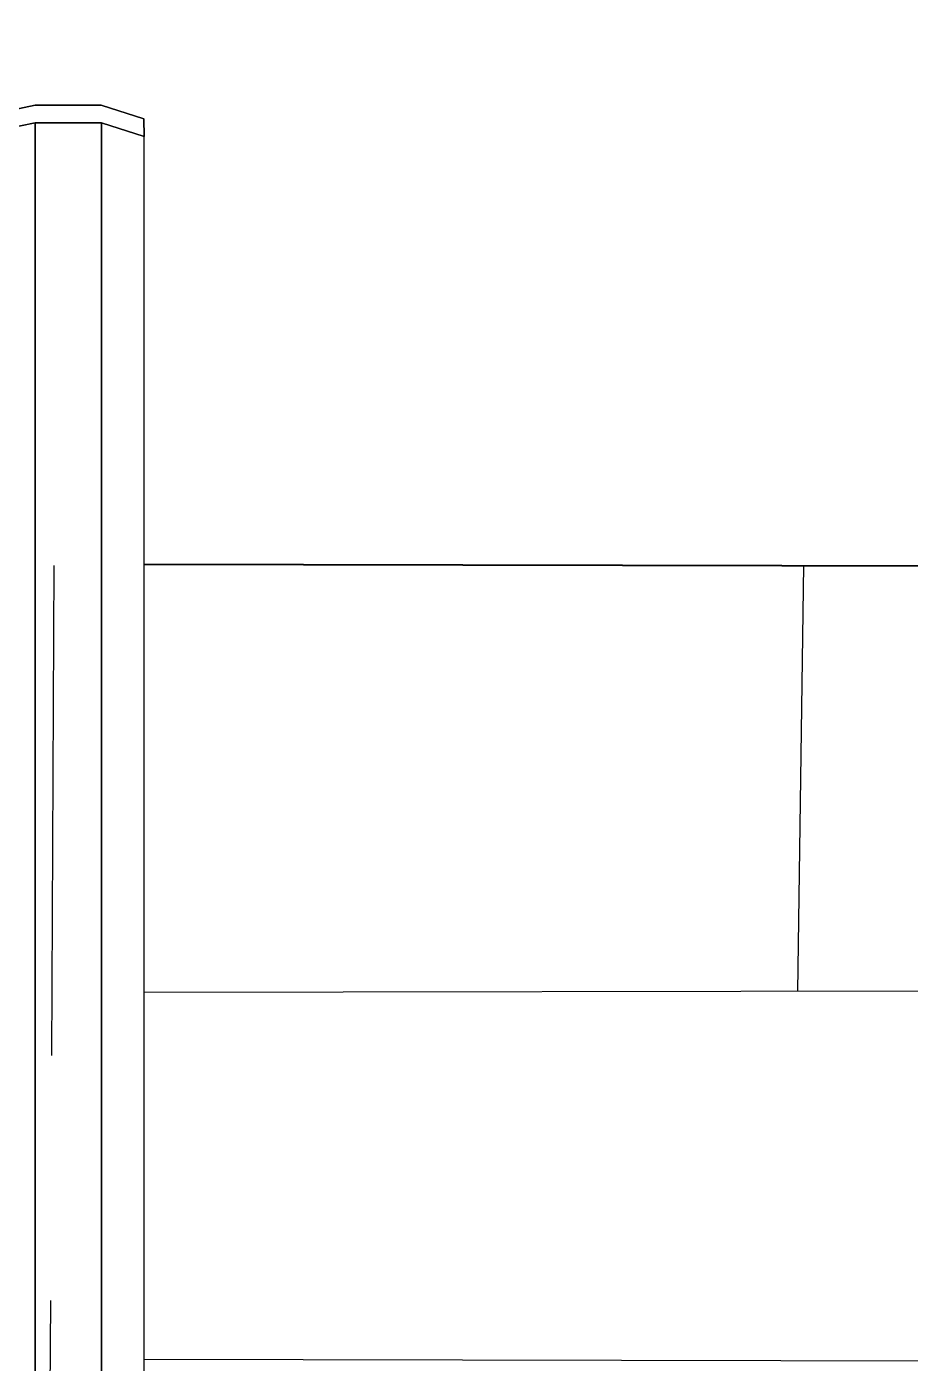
# Model space of a CAD drawing. Header units: millimetres. Extents: x -4997 to -4876, y -8737 to -8661.
# Drawn here: x -4950.152 to -4949.008, y -8694.114 to -8692.382 of the extents above; entities that cross this region are included whole.
import ezdxf

# ---------------------------------------------------------------- set-up
doc = ezdxf.new("R2010")
doc.units = ezdxf.units.MM
doc.header["$LTSCALE"] = 0.1
doc.linetypes.add('HIDDEN', pattern=[9.525, 6.35, -3.175])
for name, color, linetype in [('cobertura nova', 4, 'Continuous'), ('hachuras cobertura', 251, 'Continuous'), ('imagem', 7, 'Continuous'), ('layout cobertura', 251, 'Continuous'), ('visto', 9, 'Continuous')]:
    doc.layers.add(name, color=color, linetype=linetype)
doc.layers.add('coberturas', color=7, linetype='Continuous', lineweight=40)
picture_1 = doc.add_image_def('image1.jpg', size_in_pixel=(1920, 1080))

msp = doc.modelspace()

# ---------------------------------------------------------------- linework, layer by layer
at = {"layer": 'cobertura nova'}
for p, q in [((-4950.2272, -8692.5015), (-4950.1415, -8692.4838)), ((-4950.1415, -8692.4838), (-4950.2272, -8692.5015)), ((-4950.1415, -8692.4838), (-4950.0558, -8692.4838)), ((-4950.0558, -8692.4838), (-4950.1415, -8692.4838)), ((-4950.0005, -8692.5015), (-4950.0558, -8692.4838)), ((-4950.0558, -8692.4838), (-4950.0005, -8692.5015)), ((-4950.2271, -8692.5242), (-4950.1414, -8692.5065)), ((-4950.1414, -8692.5065), (-4950.2271, -8692.5242)), ((-4950.1415, -8692.5065), (-4950.1415, -8692.5065)), ((-4950.1415, -8692.5065), (-4950.1415, -8692.5065)), ((-4950.0557, -8692.5065), (-4950.1414, -8692.5065)), ((-4950.1414, -8692.5065), (-4950.0557, -8692.5065)), ((-4950.0558, -8692.5065), (-4950.0558, -8692.5065)), ((-4950.0558, -8692.5065), (-4950.0558, -8692.5065)), ((-4950.0557, -8696.4886), (-4950.0557, -8692.5065)), ((-4950.0557, -8692.5065), (-4950.0004, -8692.5242)), ((-4950.0004, -8692.5242), (-4950.0557, -8692.5065)), ((-4950.0004, -8692.5242), (-4950.0005, -8692.5015)), ((-4950.0005, -8692.5015), (-4950.0004, -8692.5242)), ((-4950.0004, -8696.4886), (-4950.0004, -8692.5242))]:
    msp.add_line(p, q, dxfattribs=at)
at = {"layer": 'coberturas'}
msp.add_line((-4950.0004, -8693.0783), (-4938.2992, -8693.1039), dxfattribs=at)
at = {"layer": 'hachuras cobertura'}
for p, q in [((-4950.1414, -8692.5065), (-4950.1414, -8696.4886)), ((-4950.1414, -8696.4886), (-4950.1414, -8692.5065)), ((-4950.0557, -8692.5065), (-4950.0557, -8696.4886))]:
    msp.add_line(p, q, dxfattribs=at)
at = {"layer": 'layout cobertura', "linetype": 'HIDDEN'}
msp.add_line((-4950.1949, -8708.9547), (-4950.1161, -8692.9549), dxfattribs=at)
at = {"layer": 'visto'}
for p, q in [((-4949.1532, -8693.6319), (-4949.1455, -8693.0802)), ((-4948.482, -8693.631), (-4950.0004, -8693.6331))]:
    msp.add_line(p, q, dxfattribs=at)
msp.add_line((-4946.2992, -8694.1165), (-4950.0004, -8694.1086), dxfattribs=at).dxf.unprotected_set("ltscale", 0)

# ---------------------------------------------------------------- pictures from other files: only their frames are drawn
at = {"layer": 'imagem'}
image = msp.add_image(picture_1, insert=(-4995.0367, -8736.0525), size_in_units=(116.4021, 65.4762), dxfattribs=at)
image.dxf.flags = 7

doc.saveas('drawing.dxf')
